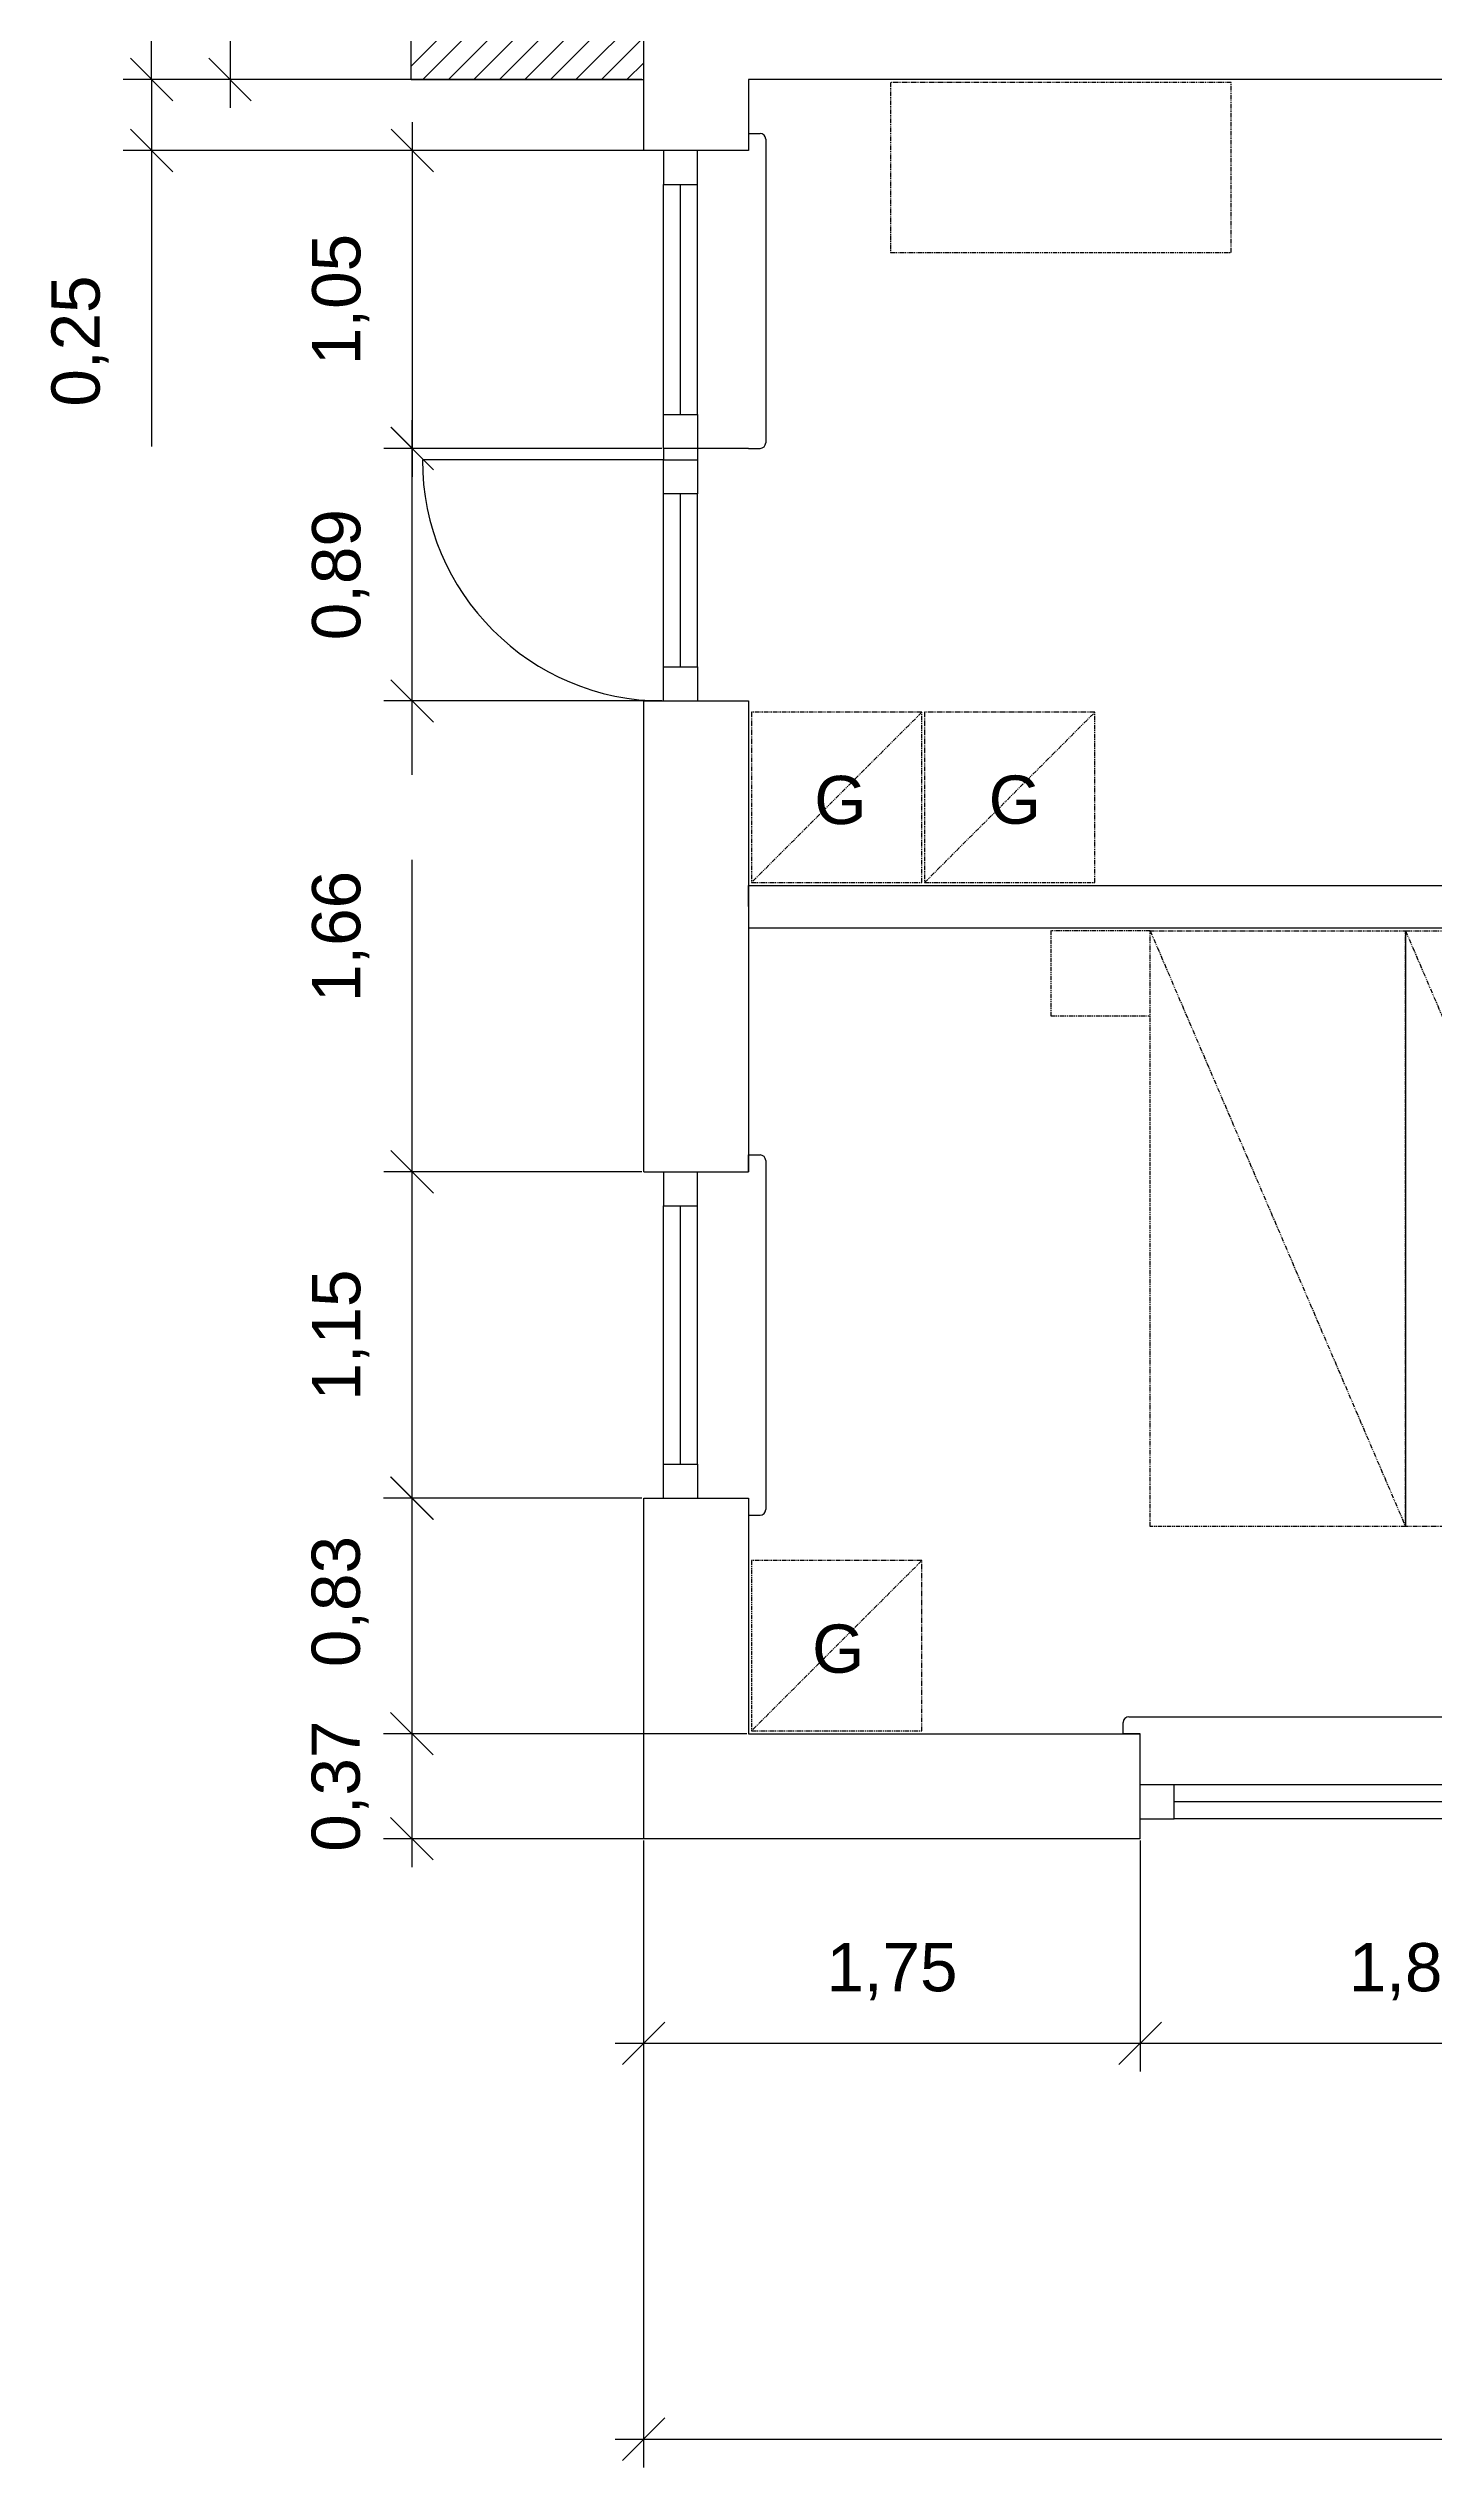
# Model space of a CAD drawing. Header units: millimetres. Extents: x -50011 to 90899, y -58634 to 500399.
# Drawn here: x 4840 to 9726, y 14357 to 22884 of the extents above; entities that cross this region are included whole.
import ezdxf

# ---------------------------------------------------------------- set-up
doc = ezdxf.new("R2010")
doc.units = ezdxf.units.MM
doc.linetypes.add('ACAD_ISO02W100', pattern=[15, 12, -3])
doc.linetypes.add('PHANTOM2', pattern=[31.75, 15.875, -3.175, 3.175, -3.175, 3.175, -3.175])
doc.layers.get('0').update_dxf_attribs({"color": 1})
for name, color, linetype in [('Grundritningar', 1, 'Continuous'), ('Mått', 4, 'Continuous'), ('Möbler', 4, 'PHANTOM2')]:
    doc.layers.add(name, color=color, linetype=linetype)
doc.styles.get("Standard").update_dxf_attribs({"font": 'Arial.ttf', "height": 170})
doc.dimstyles.new('Egen dimension', dxfattribs={"dimscale": 10, "dimtxt": 2.5, "dimasz": 15, "dimexe": 10, "dimexo": 0.625, "dimgap": 15, "dimtad": 1, "dimlfac": 0.001, "dimtxsty": 'Standard', "dimblk": 'OBLIQUE', "dimblk1": 'OBLIQUE', "dimblk2": 'OBLIQUE', "dimcen": 20, "dimdle": 10, "dimadec": 0, "dimazin": 0, "dimtfac": 1, "dimtmove": 0, "dimatfit": 3, "dimldrblk": 'OPEN90', "dimfxl": 1, "dimarcsym": 0})
doc.dimstyles.new('ISO-25', dxfattribs={"dimscale": 10, "dimtxt": 2.5, "dimasz": 15, "dimexe": 10, "dimexo": 0.625, "dimgap": 15, "dimtad": 1, "dimlfac": 0.001, "dimtxsty": 'Standard', "dimblk": 'OBLIQUE', "dimblk1": 'OBLIQUE', "dimblk2": 'OBLIQUE', "dimcen": 20, "dimdle": 10, "dimadec": 0, "dimazin": 0, "dimtfac": 1, "dimtmove": 0, "dimatfit": 3, "dimldrblk": 'OPEN90', "dimfxl": 1, "dimarcsym": 0})

# ---------------------------------------------------------------- blocks, each defined once
blk = doc.blocks.new('_Oblique')
at = {"color": 0, "linetype": 'ByBlock', "lineweight": -2}
blk.add_line((-0.5, -0.5), (0.5, 0.5), dxfattribs=at)
blk = doc.blocks.new('*D133')
at = {"layer": 'Defpoints', "color": 0, "transparency": 16777216}
for p in [(6938.2, 17773.9), (6121.1, 16943.9), (7308.2, 16943.9)]:
    blk.add_point(p, dxfattribs=at)
at = {"layer": 'Mått', "color": 0, "lineweight": -2, "transparency": 16777216}
for p, q in [((6121.1, 17873.9), (6121.1, 16843.9)), ((6932, 17773.9), (6021.1, 17773.9)), ((7302, 16943.9), (6021.1, 16943.9))]:
    blk.add_line(p, q, dxfattribs=at)
at = {"layer": 'Mått', "color": 0, "lineweight": -2, "transparency": 16777216, "xscale": 150, "yscale": 150, "zscale": 150}
for p, rotation in [((6121.1, 17773.9), 90), ((6121.1, 16943.9), 270)]:
    blk.add_blockref('_Oblique', p, dxfattribs=dict(at, rotation=rotation))
at = {"layer": 'Mått', "color": 0, "transparency": 16777216, "insert": (5868.8, 17409.7), "char_height": 170, "attachment_point": 5, "rotation": 90}
blk.add_mtext('0,83', dxfattribs=at)
blk = doc.blocks.new('_Open90')
at = {"color": 0, "linetype": 'ByBlock', "lineweight": -2}
for p, q in [((0, 0), (-1, 0)), ((-0.5, 0.5), (0, 0)), ((0, 0), (-0.5, -0.5))]:
    blk.add_line(p, q, dxfattribs=at)
blk = doc.blocks.new('*D134')
at = {"layer": 'Defpoints', "color": 0, "transparency": 16777216}
for p in [(7308.2, 16943.9), (6121, 16573.9), (8688.2, 16573.9)]:
    blk.add_point(p, dxfattribs=at)
at = {"layer": 'Mått', "color": 0, "lineweight": -2, "transparency": 16777216}
for p, q in [((6121, 17043.9), (6121, 16473.9)), ((7302, 16943.9), (6021, 16943.9)), ((8682, 16573.9), (6021, 16573.9))]:
    blk.add_line(p, q, dxfattribs=at)
at = {"layer": 'Mått', "color": 0, "lineweight": -2, "transparency": 16777216, "xscale": 150, "yscale": 150, "zscale": 150}
for p, rotation in [((6121, 16943.9), 90), ((6121, 16573.9), 270)]:
    blk.add_blockref('_Oblique', p, dxfattribs=dict(at, rotation=rotation))
at = {"layer": 'Mått', "color": 0, "transparency": 16777216, "insert": (5868.6, 16758.9), "char_height": 170, "attachment_point": 5, "rotation": 90}
blk.add_mtext('0,37', dxfattribs=at)
blk = doc.blocks.new('*D135')
at = {"layer": 'Defpoints', "color": 0, "transparency": 16777216}
for p in [(6938.2, 16573.9), (20218.2, 16573.9), (20218.2, 14457.2)]:
    blk.add_point(p, dxfattribs=at)
at = {"layer": 'Mått', "color": 0, "lineweight": -2, "transparency": 16777216}
for p, q in [((6938.2, 16567.7), (6938.2, 14357.2)), ((20218.2, 16567.7), (20218.2, 14357.2)), ((6838.2, 14457.2), (20318.2, 14457.2))]:
    blk.add_line(p, q, dxfattribs=at)
at = {"layer": 'Mått', "color": 0, "lineweight": -2, "transparency": 16777216, "xscale": 150, "yscale": 150, "zscale": 150, "rotation": 180}
blk.add_blockref('_Oblique', (6938.2, 14457.2), dxfattribs=at)
at = {"layer": 'Mått', "color": 0, "lineweight": -2, "transparency": 16777216, "xscale": 150, "yscale": 150, "zscale": 150}
blk.add_blockref('_Oblique', (20218.2, 14457.2), dxfattribs=at)
at = {"layer": 'Mått', "color": 0, "transparency": 16777216, "insert": (13578.2, 14709.6), "char_height": 170, "attachment_point": 5}
blk.add_mtext('13,28', dxfattribs=at)
blk = doc.blocks.new('*D151')
at = {"layer": 'Defpoints', "color": 0, "transparency": 16777216}
for p in [(6938.2, 16573.9), (8688.2, 16573.9), (8688.2, 15852.8)]:
    blk.add_point(p, dxfattribs=at)
at = {"layer": 'Mått', "color": 0, "lineweight": -2, "transparency": 16777216}
for p, q in [((6938.2, 16567.7), (6938.2, 15752.8)), ((8688.2, 16567.7), (8688.2, 15752.8)), ((6838.2, 15852.8), (8788.2, 15852.8))]:
    blk.add_line(p, q, dxfattribs=at)
at = {"layer": 'Mått', "color": 0, "lineweight": -2, "transparency": 16777216, "xscale": 150, "yscale": 150, "zscale": 150, "rotation": 180}
blk.add_blockref('_Oblique', (6938.2, 15852.8), dxfattribs=at)
at = {"layer": 'Mått', "color": 0, "lineweight": -2, "transparency": 16777216, "xscale": 150, "yscale": 150, "zscale": 150}
blk.add_blockref('_Oblique', (8688.2, 15852.8), dxfattribs=at)
at = {"layer": 'Mått', "color": 0, "transparency": 16777216, "insert": (7813.2, 16105.2), "char_height": 170, "attachment_point": 5}
blk.add_mtext('1,75', dxfattribs=at)
blk = doc.blocks.new('*D152')
at = {"layer": 'Defpoints', "color": 0, "transparency": 16777216}
for p in [(8688.2, 16573.9), (10488.2, 16573.9), (10488.2, 15852.8)]:
    blk.add_point(p, dxfattribs=at)
at = {"layer": 'Mått', "color": 0, "lineweight": -2, "transparency": 16777216}
for p, q in [((8688.2, 16567.7), (8688.2, 15752.8)), ((10488.2, 16567.7), (10488.2, 15752.8)), ((8588.2, 15852.8), (10588.2, 15852.8))]:
    blk.add_line(p, q, dxfattribs=at)
at = {"layer": 'Mått', "color": 0, "lineweight": -2, "transparency": 16777216, "xscale": 150, "yscale": 150, "zscale": 150, "rotation": 180}
blk.add_blockref('_Oblique', (8688.2, 15852.8), dxfattribs=at)
at = {"layer": 'Mått', "color": 0, "lineweight": -2, "transparency": 16777216, "xscale": 150, "yscale": 150, "zscale": 150}
blk.add_blockref('_Oblique', (10488.2, 15852.8), dxfattribs=at)
at = {"layer": 'Mått', "color": 0, "transparency": 16777216, "insert": (9588.2, 16105.2), "char_height": 170, "attachment_point": 5}
blk.add_mtext('1,8', dxfattribs=at)
blk = doc.blocks.new('*D175')
at = {"layer": 'Defpoints', "color": 0, "ltscale": 100, "transparency": 16777216}
for p in [(6118.2, 23903.9), (5480.4, 22773.9), (6118.2, 22773.9)]:
    blk.add_point(p, dxfattribs=at)
at = {"layer": 'Mått', "color": 0, "lineweight": -2, "ltscale": 100, "transparency": 16777216}
for p, q in [((5480.4, 24003.9), (5480.4, 22673.9)), ((6112, 23903.9), (5380.4, 23903.9)), ((6112, 22773.9), (5380.4, 22773.9))]:
    blk.add_line(p, q, dxfattribs=at)
at = {"layer": 'Mått', "color": 0, "lineweight": -2, "ltscale": 100, "transparency": 16777216, "xscale": 150, "yscale": 150, "zscale": 150}
for p, rotation in [((5480.4, 23903.9), 90), ((5480.4, 22773.9), 270)]:
    blk.add_blockref('_Oblique', p, dxfattribs=dict(at, rotation=rotation))
at = {"layer": 'Mått', "color": 0, "ltscale": 100, "transparency": 16777216, "insert": (5228, 23338.9), "char_height": 170, "attachment_point": 5, "rotation": 90}
blk.add_mtext('1,13', dxfattribs=at)
blk = doc.blocks.new('*D179')
at = {"layer": 'Defpoints', "color": 0, "ltscale": 100, "transparency": 16777216}
for p in [(6122.7, 21473.9), (7008.2, 21473.9), (7008.2, 20583.9)]:
    blk.add_point(p, dxfattribs=at)
at = {"layer": 'Mått', "color": 0, "lineweight": -2, "ltscale": 100, "transparency": 16777216}
for p, q in [((6122.7, 20483.9), (6122.7, 21573.9)), ((7002, 21473.9), (6022.7, 21473.9)), ((7002, 20583.9), (6022.7, 20583.9))]:
    blk.add_line(p, q, dxfattribs=at)
at = {"layer": 'Mått', "color": 0, "lineweight": -2, "ltscale": 100, "transparency": 16777216, "xscale": 150, "yscale": 150, "zscale": 150}
for p, rotation in [((6122.7, 21473.9), 90), ((6122.7, 20583.9), 270)]:
    blk.add_blockref('_Oblique', p, dxfattribs=dict(at, rotation=rotation))
at = {"layer": 'Mått', "color": 0, "ltscale": 100, "transparency": 16777216, "insert": (5870.3, 21028.9), "char_height": 170, "attachment_point": 5, "rotation": 90}
blk.add_mtext('0,89', dxfattribs=at)
blk = doc.blocks.new('*D180')
at = {"layer": 'Defpoints', "color": 0, "ltscale": 100, "transparency": 16777216}
for p in [(6123, 22523.9), (7008.2, 22523.9), (7008.2, 21473.9)]:
    blk.add_point(p, dxfattribs=at)
at = {"layer": 'Mått', "color": 0, "lineweight": -2, "ltscale": 100, "transparency": 16777216}
for p, q in [((6123, 21373.9), (6123, 22623.9)), ((7002, 22523.9), (6023, 22523.9)), ((7002, 21473.9), (6023, 21473.9))]:
    blk.add_line(p, q, dxfattribs=at)
at = {"layer": 'Mått', "color": 0, "lineweight": -2, "ltscale": 100, "transparency": 16777216, "xscale": 150, "yscale": 150, "zscale": 150}
for p, rotation in [((6123, 22523.9), 90), ((6123, 21473.9), 270)]:
    blk.add_blockref('_Oblique', p, dxfattribs=dict(at, rotation=rotation))
at = {"layer": 'Mått', "color": 0, "ltscale": 100, "transparency": 16777216, "insert": (5870.6, 21998.9), "char_height": 170, "attachment_point": 5, "rotation": 90}
blk.add_mtext('1,05', dxfattribs=at)
blk = doc.blocks.new('*D181')
at = {"layer": 'Defpoints', "color": 0, "ltscale": 100, "transparency": 16777216}
for p in [(5204.2, 22773.9), (6938.2, 22773.9), (6938.2, 22523.9)]:
    blk.add_point(p, dxfattribs=at)
at = {"layer": 'Mått', "color": 0, "lineweight": -2, "ltscale": 100, "transparency": 16777216}
for p, q in [((5204.2, 22773.9), (5204.2, 22923.9)), ((6932, 22773.9), (5104.2, 22773.9)), ((5204.2, 22773.9), (5204.2, 22523.9)), ((6932, 22523.9), (5104.2, 22523.9)), ((5204.2, 22523.9), (5204.2, 21480.9))]:
    blk.add_line(p, q, dxfattribs=at)
at = {"layer": 'Mått', "color": 0, "lineweight": -2, "ltscale": 100, "transparency": 16777216, "xscale": 150, "yscale": 150, "zscale": 150}
for p, rotation in [((5204.2, 22773.9), 270), ((5204.2, 22523.9), 90)]:
    blk.add_blockref('_Oblique', p, dxfattribs=dict(at, rotation=rotation))
at = {"layer": 'Mått', "color": 0, "ltscale": 100, "transparency": 16777216, "insert": (4951.8, 21852.4), "char_height": 170, "attachment_point": 5, "rotation": 90}
blk.add_mtext('0,25', dxfattribs=at)
blk = doc.blocks.new('*D194')
at = {"layer": 'Defpoints', "color": 0, "linetype": 'ACAD_ISO02W100', "ltscale": 100, "transparency": 16777216}
for p in [(6122.7, 18923.9), (6938.2, 18923.9), (6938.2, 17773.9)]:
    blk.add_point(p, dxfattribs=at)
at = {"layer": 'Mått', "color": 0, "linetype": 'ACAD_ISO02W100', "lineweight": -2, "ltscale": 100, "transparency": 16777216}
for p, q in [((6122.7, 17673.9), (6122.7, 19023.9)), ((6932, 18923.9), (6022.7, 18923.9)), ((6932, 17773.9), (6022.7, 17773.9))]:
    blk.add_line(p, q, dxfattribs=at)
at = {"layer": 'Mått', "color": 0, "linetype": 'ACAD_ISO02W100', "lineweight": -2, "ltscale": 100, "transparency": 16777216, "xscale": 150, "yscale": 150, "zscale": 150}
for p, rotation in [((6122.7, 18923.9), 90), ((6122.7, 17773.9), 270)]:
    blk.add_blockref('_Oblique', p, dxfattribs=dict(at, rotation=rotation))
at = {"layer": 'Mått', "color": 0, "linetype": 'ACAD_ISO02W100', "ltscale": 100, "transparency": 16777216, "insert": (5870.3, 18348.9), "char_height": 170, "attachment_point": 5, "rotation": 90}
blk.add_mtext('1,15', dxfattribs=at)
blk = doc.blocks.new('*D195')
at = {"layer": 'Defpoints', "color": 0, "linetype": 'ACAD_ISO02W100', "ltscale": 100, "transparency": 16777216}
for p in [(6122.7, 20583.9), (6938.2, 20583.9), (6938.2, 18923.9)]:
    blk.add_point(p, dxfattribs=at)
at = {"layer": 'Mått', "color": 0, "linetype": 'ACAD_ISO02W100', "lineweight": -2, "ltscale": 100, "transparency": 16777216}
for p, q in [((6122.7, 18823.9), (6122.7, 20683.9)), ((6932, 20583.9), (6022.7, 20583.9)), ((6932, 18923.9), (6022.7, 18923.9))]:
    blk.add_line(p, q, dxfattribs=at)
at = {"layer": 'Mått', "color": 0, "linetype": 'ACAD_ISO02W100', "lineweight": -2, "ltscale": 100, "transparency": 16777216, "xscale": 150, "yscale": 150, "zscale": 150}
for p, rotation in [((6122.7, 20583.9), 90), ((6122.7, 18923.9), 270)]:
    blk.add_blockref('_Oblique', p, dxfattribs=dict(at, rotation=rotation))
at = {"layer": 'Mått', "color": 0, "linetype": 'ACAD_ISO02W100', "ltscale": 100, "transparency": 16777216, "insert": (5870.3, 19753.9), "char_height": 170, "attachment_point": 5, "rotation": 90}
blk.add_mtext('1,66', dxfattribs=at)

msp = doc.modelspace()

# ---------------------------------------------------------------- hatches: boundary and pattern name
at = {"layer": 'Grundritningar', "ltscale": 100}
h = msp.add_hatch(dxfattribs=at)
h.set_pattern_fill('ANSI31', color=256, scale=20)
h.paths.add_polyline_path([(12458.49, 27513.923), (10073.249, 27513.923), (10073.249, 27143.923), (12458.49, 27143.923)])
h.paths.add_polyline_path([(19398.249, 27513.923), (17658.49, 27513.923), (17658.49, 27143.923), (19028.249, 27143.923), (19028.249, 26993.923), (19398.249, 26993.923)])
h.paths.add_polyline_path([(12508.49, 27513.923), (12458.49, 27513.923), (12458.49, 27143.923), (12508.49, 27143.923)])
h.paths.add_polyline_path([(14408.49, 27513.923), (14358.49, 27513.923), (14358.49, 27143.923), (14408.49, 27143.923)])
h.paths.add_polyline_path([(14358.49, 27513.923), (14308.49, 27513.923), (14308.49, 27143.923), (14358.49, 27143.923)])
h.paths.add_polyline_path([(15458.49, 27513.923), (15408.49, 27513.923), (15408.49, 27143.923), (15458.49, 27143.923)])
h.paths.add_polyline_path([(15508.49, 27513.923), (15458.49, 27513.923), (15458.49, 27143.923), (15508.49, 27143.923)])
h.paths.add_polyline_path([(16558.49, 27513.923), (16508.49, 27513.923), (16508.49, 27143.923), (16558.49, 27143.923)])
h.paths.add_polyline_path([(16608.49, 27513.923), (16558.49, 27513.923), (16558.49, 27143.923), (16608.49, 27143.923)])
h.paths.add_polyline_path([(19398.249, 26543.923), (19028.249, 26543.923), (19028.249, 23143.923), (19398.249, 23143.923)])
h.paths.add_polyline_path([(6488.249, 23903.923), (6118.249, 23903.923), (6118.249, 22773.923), (6938.249, 22773.923), (6938.249, 23143.923), (6488.249, 23143.923)])
h.paths.add_polyline_path([(6118.249, 26383.923), (6488.249, 26383.923), (6488.249, 27143.923), (8273.249, 27143.923), (8273.249, 27513.923), (6118.249, 27513.923)])

# ---------------------------------------------------------------- linework, layer by layer
at = {"layer": 'Grundritningar'}
for p, q in [((6118.249, 22773.923), (6118.249, 23903.923)), ((6118.249, 22773.923), (6938.249, 22773.923)), ((11938.249, 22773.923), (7308.249, 22773.923)), ((7308.249, 22773.923), (7308.249, 22523.923)), ((7308.249, 22773.923), (7308.249, 22523.923)), ((7308.249, 22523.923), (6938.249, 22523.923)), ((7008.249, 22523.923), (7008.249, 22403.923)), ((7128.249, 22403.923), (7128.249, 22523.923)), ((7308.249, 22583.923), (7348.249, 22583.923)), ((7368.249, 22563.923), (7368.249, 21493.923)), ((7008.249, 22403.923), (7128.249, 22403.923)), ((7008.249, 21593.923), (7008.249, 22403.923)), ((7068.249, 21593.923), (7068.249, 22403.923)), ((7128.249, 21593.923), (7128.249, 22403.923)), ((7008.249, 21473.923), (7008.249, 21593.923)), ((7008.249, 21593.923), (7128.249, 21593.923)), ((7128.249, 21593.923), (7128.249, 21473.923)), ((7308.249, 21473.923), (7008.249, 21473.923)), ((7008.249, 21473.923), (7008.249, 21433.923)), ((7008.249, 21433.923), (7128.249, 21433.923)), ((7008.249, 21313.923), (7008.249, 21433.923)), ((7128.249, 21473.923), (7128.249, 21433.923)), ((7128.249, 21433.923), (7128.249, 21313.923)), ((7308.249, 21473.923), (7348.249, 21473.923)), ((7128.249, 21313.923), (7008.249, 21313.923)), ((7008.249, 20703.923), (7008.249, 21313.923)), ((7068.249, 20703.923), (7068.249, 21313.923)), ((7128.249, 20703.923), (7128.249, 21313.923)), ((7008.249, 20583.923), (7008.249, 20703.923)), ((7008.249, 20703.923), (7128.249, 20703.923)), ((7128.249, 20703.923), (7128.249, 20583.923)), ((6938.249, 20583.923), (7308.249, 20583.923)), ((7308.249, 20583.923), (7308.249, 18923.923)), ((7308.249, 19858.923), (7308.249, 19933.923)), ((7308.249, 19933.923), (11938.249, 19933.923)), ((7308.249, 19933.923), (7308.249, 19863.923)), ((7308.249, 19893.923), (7308.249, 19858.923)), ((7308.249, 19858.923), (7308.249, 19783.923)), ((7308.249, 19783.923), (11938.249, 19783.923)), ((7308.249, 18923.923), (7308.249, 18983.923)), ((7308.249, 18983.923), (7348.249, 18983.923)), ((7368.249, 18963.923), (7368.249, 17733.923)), ((6938.249, 18923.923), (7308.249, 18923.923)), ((6938.249, 18923.923), (7008.249, 18923.923)), ((7008.249, 18923.923), (7008.249, 18803.923)), ((7128.249, 18803.923), (7128.249, 18923.923)), ((7008.249, 18803.923), (7128.249, 18803.923)), ((7008.249, 17893.923), (7008.249, 18803.923)), ((7068.249, 17893.923), (7068.249, 18803.923)), ((7128.249, 17893.923), (7128.249, 18803.923)), ((7008.249, 17773.923), (7008.249, 17893.923)), ((7008.249, 17893.923), (7128.249, 17893.923)), ((7128.249, 17893.923), (7128.249, 17773.923)), ((6938.249, 17773.923), (7308.249, 17773.923)), ((6938.249, 17773.923), (7008.249, 17773.923)), ((7308.249, 17773.923), (7308.249, 16943.923)), ((7308.249, 17773.923), (7308.249, 17713.923)), ((7308.249, 17713.923), (7348.249, 17713.923)), ((8628.249, 16943.923), (8628.249, 16983.923)), ((8648.249, 17003.923), (10528.249, 17003.923)), ((7308.249, 16943.923), (8688.249, 16943.923)), ((8688.249, 16943.923), (8628.249, 16943.923)), ((8688.249, 16573.923), (8688.249, 16943.923)), ((8808.249, 16763.923), (8688.249, 16763.923)), ((8808.249, 16643.923), (8808.249, 16763.923)), ((10368.249, 16763.923), (8808.249, 16763.923)), ((8688.249, 16573.923), (8688.249, 16643.923)), ((8688.249, 16643.923), (8808.249, 16643.923)), ((10368.249, 16703.923), (8808.249, 16703.923)), ((10368.249, 16643.923), (8808.249, 16643.923))]:
    msp.add_line(p, q, dxfattribs=at)
at = {"layer": 'Grundritningar', "ltscale": 100}
msp.add_line((7008.249, 21433.923), (6158.249, 21433.923), dxfattribs=at)
at = {"layer": 'Grundritningar'}
for points in [[(6938.249, 22523.923), (6938.249, 23143.923), (13228.249, 23143.923)], [(6938.249, 18923.923), (6938.249, 20583.923)], [(8688.249, 16573.923), (6938.249, 16573.923), (6938.249, 17773.923)]]:
    msp.add_lwpolyline(points, dxfattribs=at)
for centre, start, end in [((7348.249, 22563.923), 0, 90), ((7348.249, 21493.923), 270, 0), ((7348.249, 18963.923), 0, 90), ((7348.249, 17733.923), 270, 0), ((8648.249, 16983.923), 90, 180)]:
    msp.add_arc(centre, 20, start, end, dxfattribs=at)
at = {"layer": 'Grundritningar', "ltscale": 100}
msp.add_arc((7008.249, 21433.923), 850, 180, 270, dxfattribs=at)
at = {"layer": 'Mått'}
msp.add_line((9623.249, 19773.923), (9623.249, 17673.923), dxfattribs=at)
at = {"layer": 'Möbler'}
for p, q in [((7808.249, 22763.923), (7808.249, 22163.923)), ((9008.249, 22763.923), (7808.249, 22763.923)), ((9008.249, 22163.923), (9008.249, 22763.923)), ((7808.249, 22163.923), (9008.249, 22163.923)), ((7918.249, 20543.923), (7318.249, 20543.923)), ((7318.249, 20543.923), (7318.249, 19943.923)), ((7918.249, 20543.923), (7318.249, 19943.923)), ((7918.249, 19943.923), (7918.249, 20543.923)), ((8528.249, 20543.923), (7928.249, 20543.923)), ((7928.249, 20543.923), (7928.249, 19943.923)), ((7928.249, 19943.923), (8528.249, 20543.923)), ((8528.249, 19943.923), (8528.249, 20543.923)), ((7318.249, 19943.923), (7918.249, 19943.923)), ((7928.249, 19943.923), (8528.249, 19943.923)), ((8723.249, 19773.923), (8373.249, 19773.923)), ((8373.249, 19773.923), (8373.249, 19473.923)), ((8723.249, 17673.923), (8723.249, 19773.923)), ((8723.249, 19773.923), (9623.249, 19773.923)), ((8723.249, 19773.923), (9623.249, 17673.923)), ((9623.249, 17673.923), (9623.249, 19773.923)), ((9623.249, 19773.923), (10523.249, 19773.923)), ((9623.249, 19773.923), (10523.249, 17673.923)), ((8373.249, 19473.923), (8723.249, 19473.923)), ((9623.249, 17673.923), (8723.249, 17673.923)), ((10523.249, 17673.923), (9623.249, 17673.923)), ((7918.249, 17553.923), (7318.249, 17553.923)), ((7318.249, 17553.923), (7318.249, 16953.923)), ((7918.249, 17553.923), (7318.249, 16953.923)), ((7918.249, 16953.923), (7918.249, 17553.923)), ((7318.249, 16953.923), (7918.249, 16953.923))]:
    msp.add_line(p, q, dxfattribs=at)

# ---------------------------------------------------------------- texts
at = {"layer": 'Möbler', "char_height": 170, "attachment_point": 1}
for insert in [(7539.299, 20319.908), (8154.033, 20321.054), (7531.711, 17328.772)]:
    msp.add_mtext_dynamic_manual_height_columns('G', width=269.32488, gutter_width=850, heights=[0], dxfattribs=dict(at, insert=insert))

# ---------------------------------------------------------------- dimensions: what is measured, and where the dimension line sits
at = {"layer": 'Mått', "ltscale": 100}
for base, p1, p2, picture, middle in [((5480.387, 22773.923), (6118.249, 23903.923), (6118.249, 22773.923), '*D175', (5227.993, 23338.923)), ((6122.985, 22523.923), (7008.249, 21473.923), (7008.249, 22523.923), '*D180', (5870.59, 21998.923)), ((6122.695, 21473.923), (7008.249, 20583.923), (7008.249, 21473.923), '*D179', (5870.301, 21028.923))]:
    dim = msp.add_linear_dim(base=base, p1=p1, p2=p2, angle=90, dimstyle='Egen dimension', dxfattribs=at)
    dim.commit()
    dim.dimension.update_dxf_attribs({"geometry": picture, "text_midpoint": middle})
dim = msp.add_linear_dim(base=(5204.229, 22773.923), p1=(6938.249, 22523.923), p2=(6938.249, 22773.923), angle=90, dimstyle='Egen dimension', dxfattribs=at)
dim.commit()
dim.dimension.update_dxf_attribs({"geometry": '*D181', "text_midpoint": (5204.229, 21852.436), "dimtype": 160})
at = {"layer": 'Mått', "linetype": 'ACAD_ISO02W100', "ltscale": 100}
for base, p1, p2, picture, middle in [((6122.695, 20583.923), (6938.249, 18923.923), (6938.249, 20583.923), '*D195', (5870.301, 19753.923)), ((6122.695, 18923.923), (6938.249, 17773.923), (6938.249, 18923.923), '*D194', (5870.301, 18348.923))]:
    dim = msp.add_linear_dim(base=base, p1=p1, p2=p2, angle=90, dimstyle='Egen dimension', dxfattribs=at)
    dim.commit()
    dim.dimension.update_dxf_attribs({"geometry": picture, "text_midpoint": middle})
at = {"layer": 'Mått'}
for base, p1, p2, picture, middle in [((6121.145, 16943.923), (6938.249, 17773.923), (7308.249, 16943.923), '*D133', (6121.145, 17409.689)), ((6120.996, 16573.923), (7308.249, 16943.923), (8688.249, 16573.923), '*D134', (6120.996, 16758.923))]:
    dim = msp.add_linear_dim(base=base, p1=p1, p2=p2, angle=90, dimstyle='ISO-25', dxfattribs=at)
    dim.commit()
    dim.dimension.update_dxf_attribs({"geometry": picture, "text_midpoint": middle, "dimtype": 160})
dim = msp.add_linear_dim(base=(20218.249, 14457.219), p1=(6938.249, 16573.923), p2=(20218.249, 16573.923), dimstyle='ISO-25', dxfattribs=at)
dim.commit()
dim.dimension.update_dxf_attribs({"geometry": '*D135', "text_midpoint": (13578.249, 14457.219), "dimtype": 160})
for base, p1, p2, picture, middle in [((8688.249, 15852.763), (6938.249, 16573.923), (8688.249, 16573.923), '*D151', (7813.249, 16105.157)), ((10488.249, 15852.763), (8688.249, 16573.923), (10488.249, 16573.923), '*D152', (9588.249, 16105.157))]:
    dim = msp.add_linear_dim(base=base, p1=p1, p2=p2, dimstyle='ISO-25', dxfattribs=at)
    dim.commit()
    dim.dimension.update_dxf_attribs({"geometry": picture, "text_midpoint": middle})

doc.saveas('drawing.dxf')
